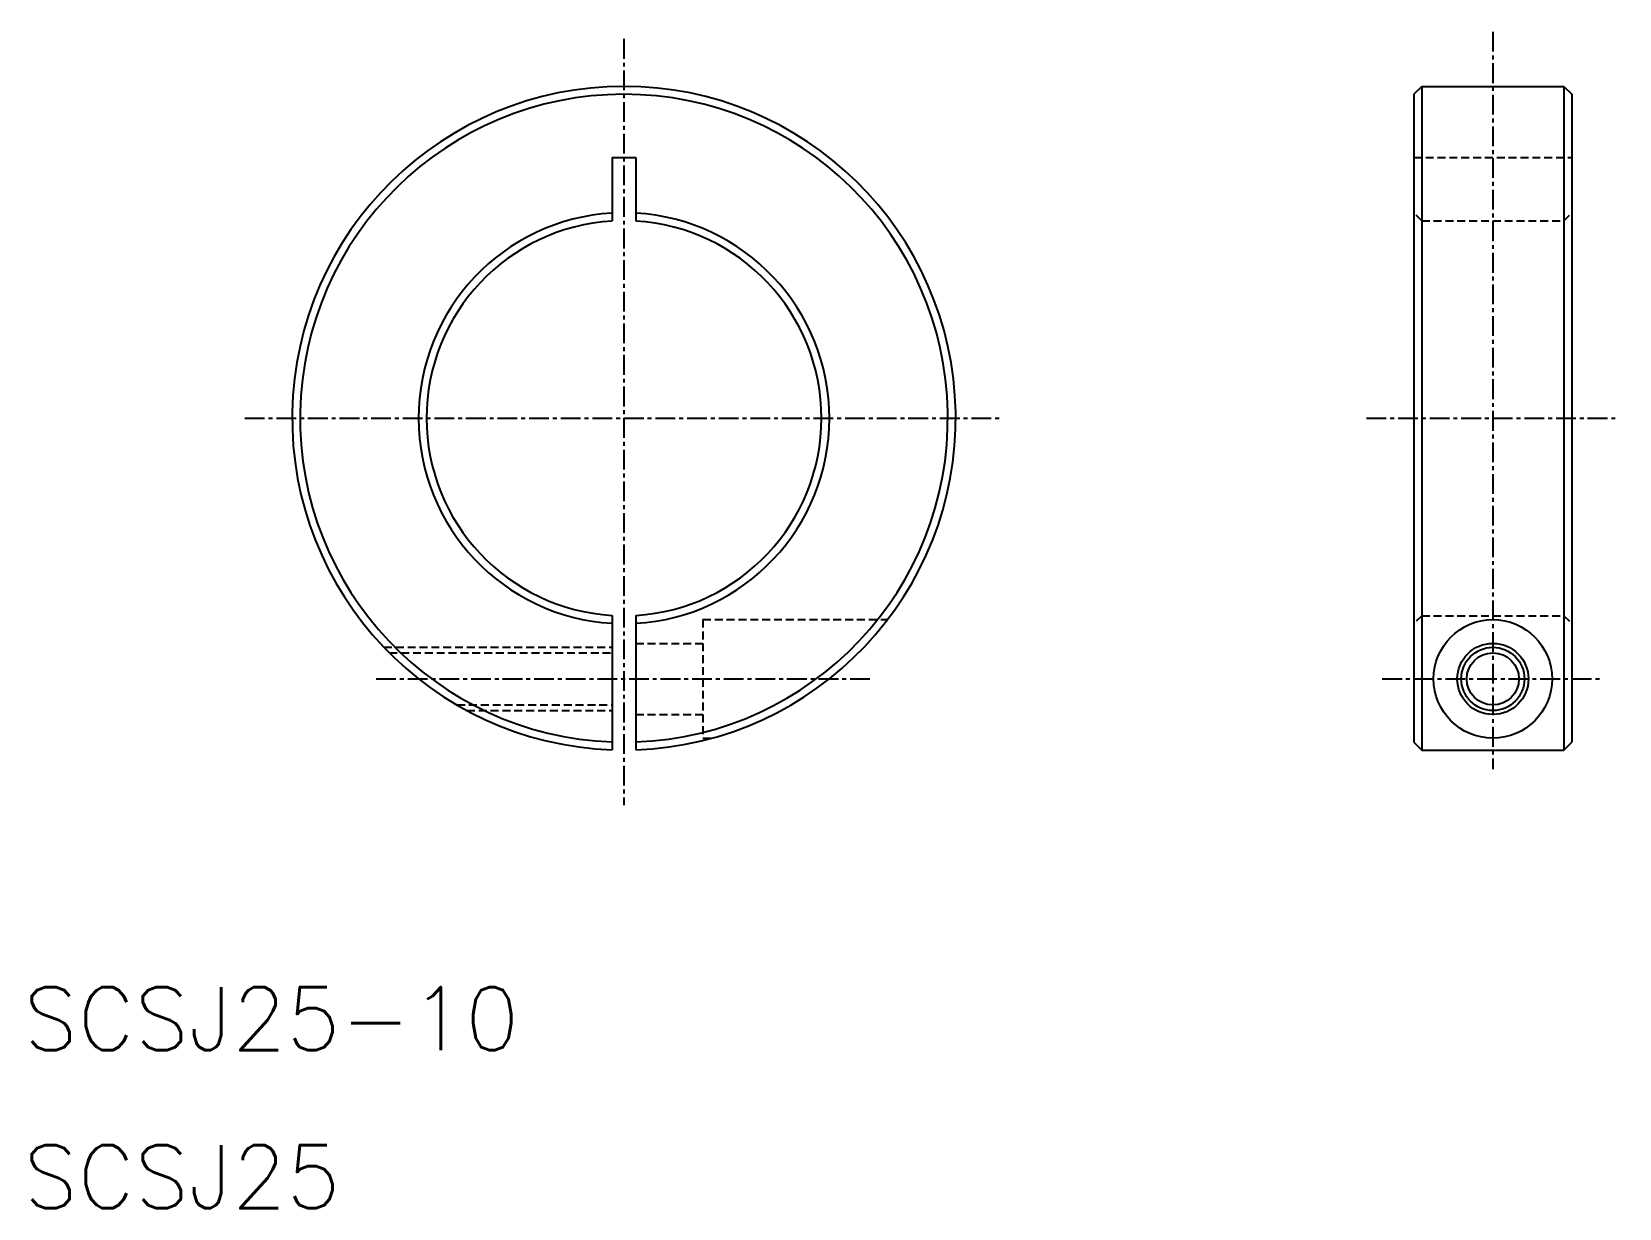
# Model space of a CAD drawing. Extents: x 11 to 111, y 10 to 84.
import ezdxf

# ---------------------------------------------------------------- set-up
doc = ezdxf.new("R2010")
doc.units = 0
doc.linetypes.add('CENTER', pattern=[2, 1.25, -0.25, 0.25, -0.25])
doc.linetypes.add('DASHED', pattern=[0.75, 0.5, -0.25])
doc.layers.get('0').update_dxf_attribs({"linetype": 'CONTINUOUS'})
doc.layers.add('CENTER', color=1, linetype='CENTER')
doc.styles.get("Standard").update_dxf_attribs({"font": 'txt.shx', "bigfont": 'bigfont.shx'})

msp = doc.modelspace()

# ---------------------------------------------------------------- linework, layer by layer
at = {"color": 7, "linetype": 'CONTINUOUS'}
for p, q in [((98.5, 81), (98, 80.5)), ((98, 80.5), (98, 39.5)), ((98.5, 81), (107.5, 81)), ((98.5, 81), (98.5, 39)), ((107.5, 81), (108, 80.5)), ((107.5, 81), (107.5, 39)), ((108, 80.5), (108, 39.5)), ((47.25, 76.5), (47.25, 72.48)), ((47.25, 76.5), (48.75, 76.5)), ((48.75, 76.5), (48.75, 72.48)), ((47.25, 47.52), (47.25, 39.01)), ((48.75, 47.52), (48.75, 39.01)), ((98, 39.5), (98.5, 39)), ((107.5, 39), (108, 39.5)), ((98.5, 39), (107.5, 39))]:
    msp.add_line(p, q, dxfattribs=at)
at = {"color": 3, "linetype": 'DASHED'}
for p, q in [((98, 76.5), (108, 76.5)), ((98.5, 72.5), (98, 73)), ((98.5, 72.5), (107.5, 72.5)), ((107.5, 72.5), (108, 73)), ((53, 47.25), (64.69, 47.25)), ((53, 47.25), (53, 39.75)), ((98.5, 47.5), (98, 47)), ((98.5, 47.5), (107.5, 47.5)), ((107.5, 47.5), (108, 47)), ((32.81, 45.5), (47.25, 45.5)), ((48.75, 45.75), (53, 45.75)), ((33.15, 45.15), (47.25, 45.15)), ((37.44, 41.85), (47.25, 41.85)), ((38.06, 41.5), (47.25, 41.5)), ((48.75, 41.25), (53, 41.25)), ((53, 39.75), (53.56, 39.75))]:
    msp.add_line(p, q, dxfattribs=at)
at = {"color": 7, "linetype": 'CONTINUOUS'}
for radius in [3.75, 2.25, 1.65]:
    msp.add_circle((103, 43.5), radius, dxfattribs=at)
at = {"color": 3, "linetype": 'CONTINUOUS'}
msp.add_circle((103, 43.5), 2, dxfattribs=at)
at = {"color": 7, "linetype": 'CONTINUOUS'}
for radius, start, end in [(21, 272.0467, 267.9533), (20.5, 272.0967, 267.9033), (13, 93.3074, 266.6926), (12.5, 93.4398, 266.5602), (13, 273.3074, 86.6926), (12.5, 273.4398, 86.5602)]:
    msp.add_arc((48, 60), radius, start, end, dxfattribs=at)
at = {"layer": 'CENTER', "color": 1, "linetype": 'CENTER'}
for p, q in [((103, 84.46), (103, 37.79)), ((48, 84), (48, 35.5)), ((24, 60), (72, 60)), ((95, 60), (111, 60)), ((32.32, 43.5), (63.68, 43.5)), ((96, 43.5), (110, 43.5))]:
    msp.add_line(p, q, dxfattribs=at)

# ---------------------------------------------------------------- texts
at = {"color": 7, "linetype": 'CONTINUOUS'}
for s, p in [('SCSJ25-10', (10, 20)), ('SCSJ25', (10, 10))]:
    msp.add_text(s, height=4, dxfattribs=at).set_placement(p)

doc.saveas('drawing.dxf')
